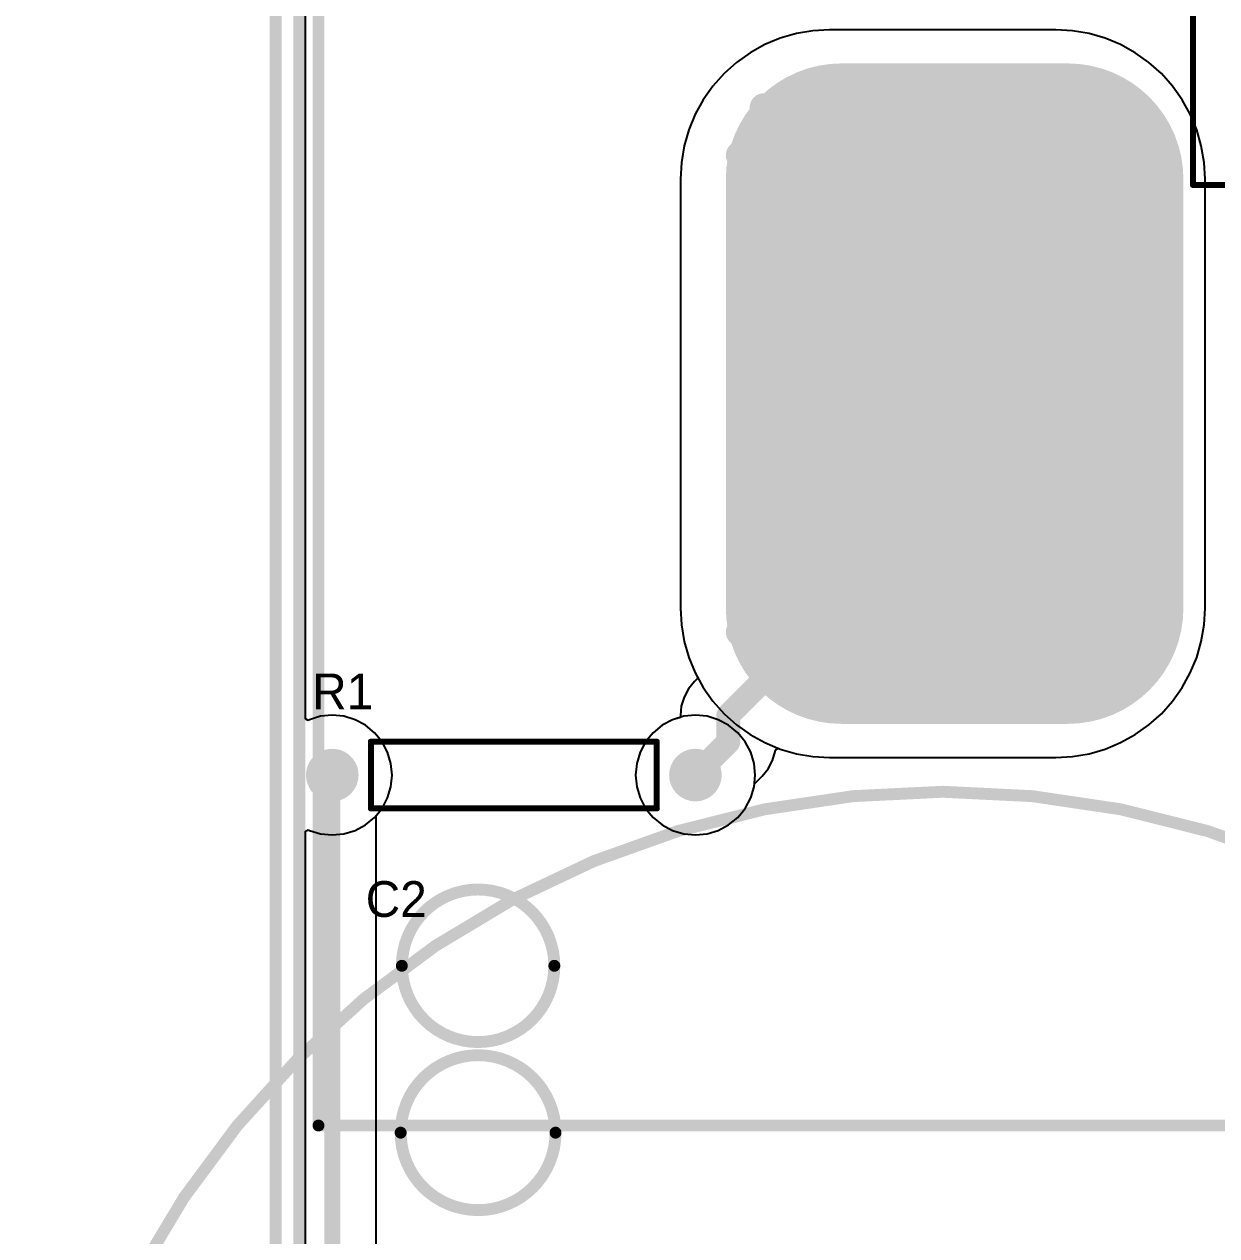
# Model space of a CAD drawing. Extents: x 69 to 227, y 90 to 377.
# Drawn here: x 69.5 to 119.5, y 253.2 to 304 of the extents above; entities that cross this region are included whole.
import ezdxf

# ---------------------------------------------------------------- set-up
doc = ezdxf.new("R2010")
doc.units = 0
doc.layers.get('0').update_dxf_attribs({"linetype": 'CONTINUOUS'})
for name, color, linetype in [('BOTTOMLAYER', 5, 'CONTINUOUS'), ('BOTTOMOVERLAY', 54, 'CONTINUOUS'), ('BOTTOMSOLDER', 6, 'CONTINUOUS'), ('MECHANICAL4', 56, 'CONTINUOUS'), ('MULTILAYER', 9, 'CONTINUOUS'), ('TOPLAYER', 1, 'CONTINUOUS'), ('TOPOVERLAY', 2, 'CONTINUOUS'), ('TOPSOLDER', 216, 'CONTINUOUS')]:
    doc.layers.add(name, color=color, linetype=linetype)

# ---------------------------------------------------------------- blocks, each defined once
blk = doc.blocks.new('R___A_____0_6___9')
at = {"layer": 'BOTTOMLAYER', "const_width": 1}
for points in [[(-8.12, 0, 1), (-7.12, 0, 1)], [(7.12, 0, 1), (8.12, 0, 1)]]:
    blk.add_lwpolyline(points, format="xyb", close=True, dxfattribs=at)
at = {"layer": 'BOTTOMSOLDER', "const_width": 1.102}
for points in [[(-8.171, 0, 1), (-7.069, 0, 1)], [(7.069, 0, 1), (8.171, 0, 1)]]:
    blk.add_lwpolyline(points, format="xyb", close=True, dxfattribs=at)
at = {"layer": 'MULTILAYER', "const_width": 1}
for points in [[(-8.12, 0, 1), (-7.12, 0, 1)], [(7.12, 0, 1), (8.12, 0, 1)]]:
    blk.add_lwpolyline(points, format="xyb", close=True, dxfattribs=at)
at = {"layer": 'TOPLAYER', "const_width": 1}
for points in [[(-8.12, 0, 1), (-7.12, 0, 1)], [(7.12, 0, 1), (8.12, 0, 1)]]:
    blk.add_lwpolyline(points, format="xyb", close=True, dxfattribs=at)
at = {"layer": 'TOPOVERLAY', "const_width": 0.254}
for points in [[(-6, 1.4), (6, 1.4)], [(-6, -1.4), (-6, 1.4)], [(6, -1.4), (6, 1.4)], [(-6, -1.4), (6, -1.4)]]:
    blk.add_lwpolyline(points, dxfattribs=at)
at = {"layer": 'TOPOVERLAY', "const_width": 0.127}
for points in [[(-6.064, 1.4, 1), (-5.937, 1.4, 1)], [(-6.064, 1.4, 1), (-5.937, 1.4, 1)], [(5.937, 1.4, 1), (6.064, 1.4, 1)], [(5.937, 1.4, 1), (6.064, 1.4, 1)], [(-6.064, -1.4, 1), (-5.937, -1.4, 1)], [(-6.064, -1.4, 1), (-5.937, -1.4, 1)], [(5.937, -1.4, 1), (6.064, -1.4, 1)], [(5.937, -1.4, 1), (6.064, -1.4, 1)]]:
    blk.add_lwpolyline(points, format="xyb", close=True, dxfattribs=at)
at = {"layer": 'TOPSOLDER', "const_width": 1.102}
for points in [[(-8.171, 0, 1), (-7.069, 0, 1)], [(7.069, 0, 1), (8.171, 0, 1)]]:
    blk.add_lwpolyline(points, format="xyb", close=True, dxfattribs=at)
blk = doc.blocks.new('PEH200YV447BMB2_19')
at = {"layer": 'TOPOVERLAY', "const_width": 0.5}
blk.add_lwpolyline([(38.3, 0, 1), (-38.3, 0, 1)], format="xyb", close=True, dxfattribs=at)
blk = doc.blocks.new('CM300_SKM200_DUAL_FOOTPRI0')
at = {"layer": 'BOTTOMLAYER'}
for points, const_width in [([(-33.625, 9, 1), (-28.875, 9, 1)], 4.75), ([(-24.125, 9, 1), (-19.375, 9, 1)], 4.75), ([(-34.75, 12, 1), (-34.25, 12, 1)], 0.5), ([(-32.75, 12, 1), (-32.25, 12, 1)], 0.5), ([(-30.75, 12, 1), (-30.25, 12, 1)], 0.5), ([(-28.75, 12, 1), (-28.25, 12, 1)], 0.5), ([(-26.75, 12, 1), (-26.25, 12, 1)], 0.5), ([(-24.75, 12, 1), (-24.25, 12, 1)], 0.5), ([(-22.75, 12, 1), (-22.25, 12, 1)], 0.5), ([(-20.75, 12, 1), (-20.25, 12, 1)], 0.5), ([(-35.75, 10, 1), (-35.25, 10, 1)], 0.5), ([(-33.75, 10, 1), (-33.25, 10, 1)], 0.5), ([(-31.75, 10, 1), (-31.25, 10, 1)], 0.5), ([(-29.75, 10, 1), (-29.25, 10, 1)], 0.5), ([(-27.75, 10, 1), (-27.25, 10, 1)], 0.5), ([(-25.75, 10, 1), (-25.25, 10, 1)], 0.5), ([(-23.75, 10, 1), (-23.25, 10, 1)], 0.5), ([(-21.75, 10, 1), (-21.25, 10, 1)], 0.5), ([(-19.75, 10, 1), (-19.25, 10, 1)], 0.5), ([(-34.75, 8, 1), (-34.25, 8, 1)], 0.5), ([(-32.75, 8, 1), (-32.25, 8, 1)], 0.5), ([(-30.75, 8, 1), (-30.25, 8, 1)], 0.5), ([(-28.75, 8, 1), (-28.25, 8, 1)], 0.5), ([(-26.75, 8, 1), (-26.25, 8, 1)], 0.5), ([(-24.75, 8, 1), (-24.25, 8, 1)], 0.5), ([(-22.75, 8, 1), (-22.25, 8, 1)], 0.5), ([(-20.75, 8, 1), (-20.25, 8, 1)], 0.5), ([(-18.75, 8, 1), (-18.25, 8, 1)], 0.5), ([(-35.75, 6, 1), (-35.25, 6, 1)], 0.5), ([(-33.75, 6, 1), (-33.25, 6, 1)], 0.5), ([(-31.75, 6, 1), (-31.25, 6, 1)], 0.5), ([(-29.75, 6, 1), (-29.25, 6, 1)], 0.5), ([(-27.75, 6, 1), (-27.25, 6, 1)], 0.5), ([(-25.75, 6, 1), (-25.25, 6, 1)], 0.5), ([(-23.75, 6, 1), (-23.25, 6, 1)], 0.5), ([(-21.75, 6, 1), (-21.25, 6, 1)], 0.5), ([(-19.75, 6, 1), (-19.25, 6, 1)], 0.5), ([(-34.75, 4, 1), (-34.25, 4, 1)], 0.5), ([(-32.75, 4, 1), (-32.25, 4, 1)], 0.5), ([(-30.75, 4, 1), (-30.25, 4, 1)], 0.5), ([(-28.75, 4, 1), (-28.25, 4, 1)], 0.5), ([(-26.75, 4, 1), (-26.25, 4, 1)], 0.5), ([(-24.75, 4, 1), (-24.25, 4, 1)], 0.5), ([(-22.75, 4, 1), (-22.25, 4, 1)], 0.5), ([(-20.75, 4, 1), (-20.25, 4, 1)], 0.5), ([(-18.75, 4, 1), (-18.25, 4, 1)], 0.5), ([(-35.75, 2, 1), (-35.25, 2, 1)], 0.5), ([(-33.75, 2, 1), (-33.25, 2, 1)], 0.5), ([(-31.75, 2, 1), (-31.25, 2, 1)], 0.5), ([(-21.75, 2, 1), (-21.25, 2, 1)], 0.5), ([(-19.75, 2, 1), (-19.25, 2, 1)], 0.5), ([(-34.75, 0, 1), (-34.25, 0, 1)], 0.5), ([(-32.75, 0, 1), (-32.25, 0, 1)], 0.5), ([(-20.75, 0, 1), (-20.25, 0, 1)], 0.5), ([(-18.75, 0, 1), (-18.25, 0, 1)], 0.5), ([(-35.75, -2, 1), (-35.25, -2, 1)], 0.5), ([(-33.75, -2, 1), (-33.25, -2, 1)], 0.5), ([(-31.75, -2, 1), (-31.25, -2, 1)], 0.5), ([(-21.75, -2, 1), (-21.25, -2, 1)], 0.5), ([(-19.75, -2, 1), (-19.25, -2, 1)], 0.5), ([(-34.75, -4, 1), (-34.25, -4, 1)], 0.5), ([(-32.75, -4, 1), (-32.25, -4, 1)], 0.5), ([(-30.75, -4, 1), (-30.25, -4, 1)], 0.5), ([(-28.75, -4, 1), (-28.25, -4, 1)], 0.5), ([(-26.75, -4, 1), (-26.25, -4, 1)], 0.5), ([(-24.75, -4, 1), (-24.25, -4, 1)], 0.5), ([(-22.75, -4, 1), (-22.25, -4, 1)], 0.5), ([(-20.75, -4, 1), (-20.25, -4, 1)], 0.5), ([(-18.75, -4, 1), (-18.25, -4, 1)], 0.5), ([(-33.625, -9, 1), (-28.875, -9, 1)], 4.75), ([(-24.125, -9, 1), (-19.375, -9, 1)], 4.75), ([(-35.75, -6, 1), (-35.25, -6, 1)], 0.5), ([(-33.75, -6, 1), (-33.25, -6, 1)], 0.5), ([(-31.75, -6, 1), (-31.25, -6, 1)], 0.5), ([(-29.75, -6, 1), (-29.25, -6, 1)], 0.5), ([(-27.75, -6, 1), (-27.25, -6, 1)], 0.5), ([(-25.75, -6, 1), (-25.25, -6, 1)], 0.5), ([(-23.75, -6, 1), (-23.25, -6, 1)], 0.5), ([(-21.75, -6, 1), (-21.25, -6, 1)], 0.5), ([(-19.75, -6, 1), (-19.25, -6, 1)], 0.5), ([(-34.75, -8, 1), (-34.25, -8, 1)], 0.5), ([(-32.75, -8, 1), (-32.25, -8, 1)], 0.5), ([(-30.75, -8, 1), (-30.25, -8, 1)], 0.5), ([(-28.75, -8, 1), (-28.25, -8, 1)], 0.5), ([(-26.75, -8, 1), (-26.25, -8, 1)], 0.5), ([(-24.75, -8, 1), (-24.25, -8, 1)], 0.5), ([(-22.75, -8, 1), (-22.25, -8, 1)], 0.5), ([(-20.75, -8, 1), (-20.25, -8, 1)], 0.5), ([(-18.75, -8, 1), (-18.25, -8, 1)], 0.5), ([(-35.75, -10, 1), (-35.25, -10, 1)], 0.5), ([(-33.75, -10, 1), (-33.25, -10, 1)], 0.5), ([(-31.75, -10, 1), (-31.25, -10, 1)], 0.5), ([(-29.75, -10, 1), (-29.25, -10, 1)], 0.5), ([(-27.75, -10, 1), (-27.25, -10, 1)], 0.5), ([(-25.75, -10, 1), (-25.25, -10, 1)], 0.5), ([(-23.75, -10, 1), (-23.25, -10, 1)], 0.5), ([(-21.75, -10, 1), (-21.25, -10, 1)], 0.5), ([(-19.75, -10, 1), (-19.25, -10, 1)], 0.5), ([(-34.75, -12, 1), (-34.25, -12, 1)], 0.5), ([(-32.75, -12, 1), (-32.25, -12, 1)], 0.5), ([(-30.75, -12, 1), (-30.25, -12, 1)], 0.5), ([(-28.75, -12, 1), (-28.25, -12, 1)], 0.5), ([(-26.75, -12, 1), (-26.25, -12, 1)], 0.5), ([(-24.75, -12, 1), (-24.25, -12, 1)], 0.5), ([(-22.75, -12, 1), (-22.25, -12, 1)], 0.5), ([(-20.75, -12, 1), (-20.25, -12, 1)], 0.5)]:
    blk.add_lwpolyline(points, format="xyb", close=True, dxfattribs=dict(at, const_width=const_width))
for points in [[(-31.25, -13.75), (-21.75, -13.75), (-31.25, 13.75), (-21.75, 13.75)], [(-36, -9), (-17, -9), (-36, 9), (-17, 9)]]:
    blk.add_solid(points, dxfattribs=at)
at = {"layer": 'BOTTOMOVERLAY', "const_width": 0.5}
for points in [[(-55, -40), (-55, 40)], [(-53.2, -30.7), (-53.2, 30.7)], [(-53.2, -30.7), (53.2, -30.7)]]:
    blk.add_lwpolyline(points, dxfattribs=at)
at = {"layer": 'BOTTOMOVERLAY'}
for points, const_width in [([(-43.3, -24, 1), (-49.7, -24, 1)], 0.5), ([(-49.825, -24, 1), (-49.575, -24, 1)], 0.25), ([(-43.425, -24, 1), (-43.175, -24, 1)], 0.25), ([(-43.25, -31, 1), (-49.75, -31, 1)], 0.5), ([(-53.325, -30.7, 1), (-53.075, -30.7, 1)], 0.25), ([(-53.325, -30.7, 1), (-53.075, -30.7, 1)], 0.25), ([(-49.875, -31, 1), (-49.625, -31, 1)], 0.25), ([(-43.375, -31, 1), (-43.125, -31, 1)], 0.25)]:
    blk.add_lwpolyline(points, format="xyb", close=True, dxfattribs=dict(at, const_width=const_width))
at = {"layer": 'BOTTOMSOLDER'}
for points, const_width in [([(-33.676, 9, 1), (-28.824, 9, 1)], 4.852), ([(-24.176, 9, 1), (-19.324, 9, 1)], 4.852), ([(-34.801, 12, 1), (-34.199, 12, 1)], 0.602), ([(-32.801, 12, 1), (-32.199, 12, 1)], 0.602), ([(-30.801, 12, 1), (-30.199, 12, 1)], 0.602), ([(-28.801, 12, 1), (-28.199, 12, 1)], 0.602), ([(-26.801, 12, 1), (-26.199, 12, 1)], 0.602), ([(-24.801, 12, 1), (-24.199, 12, 1)], 0.602), ([(-22.801, 12, 1), (-22.199, 12, 1)], 0.602), ([(-20.801, 12, 1), (-20.199, 12, 1)], 0.602), ([(-35.801, 10, 1), (-35.199, 10, 1)], 0.602), ([(-33.801, 10, 1), (-33.199, 10, 1)], 0.602), ([(-31.801, 10, 1), (-31.199, 10, 1)], 0.602), ([(-29.801, 10, 1), (-29.199, 10, 1)], 0.602), ([(-27.801, 10, 1), (-27.199, 10, 1)], 0.602), ([(-25.801, 10, 1), (-25.199, 10, 1)], 0.602), ([(-23.801, 10, 1), (-23.199, 10, 1)], 0.602), ([(-21.801, 10, 1), (-21.199, 10, 1)], 0.602), ([(-19.801, 10, 1), (-19.199, 10, 1)], 0.602), ([(-34.801, 8, 1), (-34.199, 8, 1)], 0.602), ([(-32.801, 8, 1), (-32.199, 8, 1)], 0.602), ([(-30.801, 8, 1), (-30.199, 8, 1)], 0.602), ([(-28.801, 8, 1), (-28.199, 8, 1)], 0.602), ([(-26.801, 8, 1), (-26.199, 8, 1)], 0.602), ([(-24.801, 8, 1), (-24.199, 8, 1)], 0.602), ([(-22.801, 8, 1), (-22.199, 8, 1)], 0.602), ([(-20.801, 8, 1), (-20.199, 8, 1)], 0.602), ([(-18.801, 8, 1), (-18.199, 8, 1)], 0.602), ([(-35.801, 6, 1), (-35.199, 6, 1)], 0.602), ([(-33.801, 6, 1), (-33.199, 6, 1)], 0.602), ([(-31.801, 6, 1), (-31.199, 6, 1)], 0.602), ([(-29.801, 6, 1), (-29.199, 6, 1)], 0.602), ([(-27.801, 6, 1), (-27.199, 6, 1)], 0.602), ([(-25.801, 6, 1), (-25.199, 6, 1)], 0.602), ([(-23.801, 6, 1), (-23.199, 6, 1)], 0.602), ([(-21.801, 6, 1), (-21.199, 6, 1)], 0.602), ([(-19.801, 6, 1), (-19.199, 6, 1)], 0.602), ([(-34.801, 4, 1), (-34.199, 4, 1)], 0.602), ([(-32.801, 4, 1), (-32.199, 4, 1)], 0.602), ([(-30.801, 4, 1), (-30.199, 4, 1)], 0.602), ([(-28.801, 4, 1), (-28.199, 4, 1)], 0.602), ([(-26.801, 4, 1), (-26.199, 4, 1)], 0.602), ([(-24.801, 4, 1), (-24.199, 4, 1)], 0.602), ([(-22.801, 4, 1), (-22.199, 4, 1)], 0.602), ([(-20.801, 4, 1), (-20.199, 4, 1)], 0.602), ([(-18.801, 4, 1), (-18.199, 4, 1)], 0.602), ([(-35.801, 2, 1), (-35.199, 2, 1)], 0.602), ([(-33.801, 2, 1), (-33.199, 2, 1)], 0.602), ([(-31.801, 2, 1), (-31.199, 2, 1)], 0.602), ([(-21.801, 2, 1), (-21.199, 2, 1)], 0.602), ([(-19.801, 2, 1), (-19.199, 2, 1)], 0.602), ([(-34.801, 0, 1), (-34.199, 0, 1)], 0.602), ([(-32.801, 0, 1), (-32.199, 0, 1)], 0.602), ([(-20.801, 0, 1), (-20.199, 0, 1)], 0.602), ([(-18.801, 0, 1), (-18.199, 0, 1)], 0.602), ([(-35.801, -2, 1), (-35.199, -2, 1)], 0.602), ([(-33.801, -2, 1), (-33.199, -2, 1)], 0.602), ([(-31.801, -2, 1), (-31.199, -2, 1)], 0.602), ([(-21.801, -2, 1), (-21.199, -2, 1)], 0.602), ([(-19.801, -2, 1), (-19.199, -2, 1)], 0.602), ([(-34.801, -4, 1), (-34.199, -4, 1)], 0.602), ([(-32.801, -4, 1), (-32.199, -4, 1)], 0.602), ([(-30.801, -4, 1), (-30.199, -4, 1)], 0.602), ([(-28.801, -4, 1), (-28.199, -4, 1)], 0.602), ([(-26.801, -4, 1), (-26.199, -4, 1)], 0.602), ([(-24.801, -4, 1), (-24.199, -4, 1)], 0.602), ([(-22.801, -4, 1), (-22.199, -4, 1)], 0.602), ([(-20.801, -4, 1), (-20.199, -4, 1)], 0.602), ([(-18.801, -4, 1), (-18.199, -4, 1)], 0.602), ([(-33.676, -9, 1), (-28.824, -9, 1)], 4.852), ([(-24.176, -9, 1), (-19.324, -9, 1)], 4.852), ([(-35.801, -6, 1), (-35.199, -6, 1)], 0.602), ([(-33.801, -6, 1), (-33.199, -6, 1)], 0.602), ([(-31.801, -6, 1), (-31.199, -6, 1)], 0.602), ([(-29.801, -6, 1), (-29.199, -6, 1)], 0.602), ([(-27.801, -6, 1), (-27.199, -6, 1)], 0.602), ([(-25.801, -6, 1), (-25.199, -6, 1)], 0.602), ([(-23.801, -6, 1), (-23.199, -6, 1)], 0.602), ([(-21.801, -6, 1), (-21.199, -6, 1)], 0.602), ([(-19.801, -6, 1), (-19.199, -6, 1)], 0.602), ([(-34.801, -8, 1), (-34.199, -8, 1)], 0.602), ([(-32.801, -8, 1), (-32.199, -8, 1)], 0.602), ([(-30.801, -8, 1), (-30.199, -8, 1)], 0.602), ([(-28.801, -8, 1), (-28.199, -8, 1)], 0.602), ([(-26.801, -8, 1), (-26.199, -8, 1)], 0.602), ([(-24.801, -8, 1), (-24.199, -8, 1)], 0.602), ([(-22.801, -8, 1), (-22.199, -8, 1)], 0.602), ([(-20.801, -8, 1), (-20.199, -8, 1)], 0.602), ([(-18.801, -8, 1), (-18.199, -8, 1)], 0.602), ([(-35.801, -10, 1), (-35.199, -10, 1)], 0.602), ([(-33.801, -10, 1), (-33.199, -10, 1)], 0.602), ([(-31.801, -10, 1), (-31.199, -10, 1)], 0.602), ([(-29.801, -10, 1), (-29.199, -10, 1)], 0.602), ([(-27.801, -10, 1), (-27.199, -10, 1)], 0.602), ([(-25.801, -10, 1), (-25.199, -10, 1)], 0.602), ([(-23.801, -10, 1), (-23.199, -10, 1)], 0.602), ([(-21.801, -10, 1), (-21.199, -10, 1)], 0.602), ([(-19.801, -10, 1), (-19.199, -10, 1)], 0.602), ([(-34.801, -12, 1), (-34.199, -12, 1)], 0.602), ([(-32.801, -12, 1), (-32.199, -12, 1)], 0.602), ([(-30.801, -12, 1), (-30.199, -12, 1)], 0.602), ([(-28.801, -12, 1), (-28.199, -12, 1)], 0.602), ([(-26.801, -12, 1), (-26.199, -12, 1)], 0.602), ([(-24.801, -12, 1), (-24.199, -12, 1)], 0.602), ([(-22.801, -12, 1), (-22.199, -12, 1)], 0.602), ([(-20.801, -12, 1), (-20.199, -12, 1)], 0.602)]:
    blk.add_lwpolyline(points, format="xyb", close=True, dxfattribs=dict(at, const_width=const_width))
for points in [[(-31.25, -13.852), (-21.75, -13.852), (-31.25, 13.852), (-21.75, 13.852)], [(-36.102, -9), (-16.898, -9), (-36.102, 9), (-16.898, 9)]]:
    blk.add_solid(points, dxfattribs=at)
at = {"layer": 'MULTILAYER'}
for points, const_width in [([(-33.625, 9, 1), (-28.875, 9, 1)], 4.75), ([(-24.125, 9, 1), (-19.375, 9, 1)], 4.75), ([(-34.75, 12, 1), (-34.25, 12, 1)], 0.5), ([(-32.75, 12, 1), (-32.25, 12, 1)], 0.5), ([(-30.75, 12, 1), (-30.25, 12, 1)], 0.5), ([(-28.75, 12, 1), (-28.25, 12, 1)], 0.5), ([(-26.75, 12, 1), (-26.25, 12, 1)], 0.5), ([(-24.75, 12, 1), (-24.25, 12, 1)], 0.5), ([(-22.75, 12, 1), (-22.25, 12, 1)], 0.5), ([(-20.75, 12, 1), (-20.25, 12, 1)], 0.5), ([(-35.75, 10, 1), (-35.25, 10, 1)], 0.5), ([(-33.75, 10, 1), (-33.25, 10, 1)], 0.5), ([(-31.75, 10, 1), (-31.25, 10, 1)], 0.5), ([(-29.75, 10, 1), (-29.25, 10, 1)], 0.5), ([(-27.75, 10, 1), (-27.25, 10, 1)], 0.5), ([(-25.75, 10, 1), (-25.25, 10, 1)], 0.5), ([(-23.75, 10, 1), (-23.25, 10, 1)], 0.5), ([(-21.75, 10, 1), (-21.25, 10, 1)], 0.5), ([(-19.75, 10, 1), (-19.25, 10, 1)], 0.5), ([(-34.75, 8, 1), (-34.25, 8, 1)], 0.5), ([(-32.75, 8, 1), (-32.25, 8, 1)], 0.5), ([(-30.75, 8, 1), (-30.25, 8, 1)], 0.5), ([(-28.75, 8, 1), (-28.25, 8, 1)], 0.5), ([(-26.75, 8, 1), (-26.25, 8, 1)], 0.5), ([(-24.75, 8, 1), (-24.25, 8, 1)], 0.5), ([(-22.75, 8, 1), (-22.25, 8, 1)], 0.5), ([(-20.75, 8, 1), (-20.25, 8, 1)], 0.5), ([(-18.75, 8, 1), (-18.25, 8, 1)], 0.5), ([(-35.75, 6, 1), (-35.25, 6, 1)], 0.5), ([(-33.75, 6, 1), (-33.25, 6, 1)], 0.5), ([(-31.75, 6, 1), (-31.25, 6, 1)], 0.5), ([(-29.75, 6, 1), (-29.25, 6, 1)], 0.5), ([(-27.75, 6, 1), (-27.25, 6, 1)], 0.5), ([(-25.75, 6, 1), (-25.25, 6, 1)], 0.5), ([(-23.75, 6, 1), (-23.25, 6, 1)], 0.5), ([(-21.75, 6, 1), (-21.25, 6, 1)], 0.5), ([(-19.75, 6, 1), (-19.25, 6, 1)], 0.5), ([(-34.75, 4, 1), (-34.25, 4, 1)], 0.5), ([(-32.75, 4, 1), (-32.25, 4, 1)], 0.5), ([(-30.75, 4, 1), (-30.25, 4, 1)], 0.5), ([(-28.75, 4, 1), (-28.25, 4, 1)], 0.5), ([(-26.75, 4, 1), (-26.25, 4, 1)], 0.5), ([(-24.75, 4, 1), (-24.25, 4, 1)], 0.5), ([(-22.75, 4, 1), (-22.25, 4, 1)], 0.5), ([(-20.75, 4, 1), (-20.25, 4, 1)], 0.5), ([(-18.75, 4, 1), (-18.25, 4, 1)], 0.5), ([(-35.75, 2, 1), (-35.25, 2, 1)], 0.5), ([(-33.75, 2, 1), (-33.25, 2, 1)], 0.5), ([(-31.75, 2, 1), (-31.25, 2, 1)], 0.5), ([(-21.75, 2, 1), (-21.25, 2, 1)], 0.5), ([(-19.75, 2, 1), (-19.25, 2, 1)], 0.5), ([(-34.75, 0, 1), (-34.25, 0, 1)], 0.5), ([(-32.75, 0, 1), (-32.25, 0, 1)], 0.5), ([(-20.75, 0, 1), (-20.25, 0, 1)], 0.5), ([(-18.75, 0, 1), (-18.25, 0, 1)], 0.5), ([(-35.75, -2, 1), (-35.25, -2, 1)], 0.5), ([(-33.75, -2, 1), (-33.25, -2, 1)], 0.5), ([(-31.75, -2, 1), (-31.25, -2, 1)], 0.5), ([(-21.75, -2, 1), (-21.25, -2, 1)], 0.5), ([(-19.75, -2, 1), (-19.25, -2, 1)], 0.5), ([(-34.75, -4, 1), (-34.25, -4, 1)], 0.5), ([(-32.75, -4, 1), (-32.25, -4, 1)], 0.5), ([(-30.75, -4, 1), (-30.25, -4, 1)], 0.5), ([(-28.75, -4, 1), (-28.25, -4, 1)], 0.5), ([(-26.75, -4, 1), (-26.25, -4, 1)], 0.5), ([(-24.75, -4, 1), (-24.25, -4, 1)], 0.5), ([(-22.75, -4, 1), (-22.25, -4, 1)], 0.5), ([(-20.75, -4, 1), (-20.25, -4, 1)], 0.5), ([(-18.75, -4, 1), (-18.25, -4, 1)], 0.5), ([(-33.625, -9, 1), (-28.875, -9, 1)], 4.75), ([(-24.125, -9, 1), (-19.375, -9, 1)], 4.75), ([(-35.75, -6, 1), (-35.25, -6, 1)], 0.5), ([(-33.75, -6, 1), (-33.25, -6, 1)], 0.5), ([(-31.75, -6, 1), (-31.25, -6, 1)], 0.5), ([(-29.75, -6, 1), (-29.25, -6, 1)], 0.5), ([(-27.75, -6, 1), (-27.25, -6, 1)], 0.5), ([(-25.75, -6, 1), (-25.25, -6, 1)], 0.5), ([(-23.75, -6, 1), (-23.25, -6, 1)], 0.5), ([(-21.75, -6, 1), (-21.25, -6, 1)], 0.5), ([(-19.75, -6, 1), (-19.25, -6, 1)], 0.5), ([(-34.75, -8, 1), (-34.25, -8, 1)], 0.5), ([(-32.75, -8, 1), (-32.25, -8, 1)], 0.5), ([(-30.75, -8, 1), (-30.25, -8, 1)], 0.5), ([(-28.75, -8, 1), (-28.25, -8, 1)], 0.5), ([(-26.75, -8, 1), (-26.25, -8, 1)], 0.5), ([(-24.75, -8, 1), (-24.25, -8, 1)], 0.5), ([(-22.75, -8, 1), (-22.25, -8, 1)], 0.5), ([(-20.75, -8, 1), (-20.25, -8, 1)], 0.5), ([(-18.75, -8, 1), (-18.25, -8, 1)], 0.5), ([(-35.75, -10, 1), (-35.25, -10, 1)], 0.5), ([(-33.75, -10, 1), (-33.25, -10, 1)], 0.5), ([(-31.75, -10, 1), (-31.25, -10, 1)], 0.5), ([(-29.75, -10, 1), (-29.25, -10, 1)], 0.5), ([(-27.75, -10, 1), (-27.25, -10, 1)], 0.5), ([(-25.75, -10, 1), (-25.25, -10, 1)], 0.5), ([(-23.75, -10, 1), (-23.25, -10, 1)], 0.5), ([(-21.75, -10, 1), (-21.25, -10, 1)], 0.5), ([(-19.75, -10, 1), (-19.25, -10, 1)], 0.5), ([(-34.75, -12, 1), (-34.25, -12, 1)], 0.5), ([(-32.75, -12, 1), (-32.25, -12, 1)], 0.5), ([(-30.75, -12, 1), (-30.25, -12, 1)], 0.5), ([(-28.75, -12, 1), (-28.25, -12, 1)], 0.5), ([(-26.75, -12, 1), (-26.25, -12, 1)], 0.5), ([(-24.75, -12, 1), (-24.25, -12, 1)], 0.5), ([(-22.75, -12, 1), (-22.25, -12, 1)], 0.5), ([(-20.75, -12, 1), (-20.25, -12, 1)], 0.5)]:
    blk.add_lwpolyline(points, format="xyb", close=True, dxfattribs=dict(at, const_width=const_width))
for points in [[(-31.25, -13.75), (-21.75, -13.75), (-31.25, 13.75), (-21.75, 13.75)], [(-36, -9), (-17, -9), (-36, 9), (-17, 9)]]:
    blk.add_solid(points, dxfattribs=at)
at = {"layer": 'TOPLAYER'}
for points, const_width in [([(-33.625, 9, 1), (-28.875, 9, 1)], 4.75), ([(-24.125, 9, 1), (-19.375, 9, 1)], 4.75), ([(-34.75, 12, 1), (-34.25, 12, 1)], 0.5), ([(-32.75, 12, 1), (-32.25, 12, 1)], 0.5), ([(-30.75, 12, 1), (-30.25, 12, 1)], 0.5), ([(-28.75, 12, 1), (-28.25, 12, 1)], 0.5), ([(-26.75, 12, 1), (-26.25, 12, 1)], 0.5), ([(-24.75, 12, 1), (-24.25, 12, 1)], 0.5), ([(-22.75, 12, 1), (-22.25, 12, 1)], 0.5), ([(-20.75, 12, 1), (-20.25, 12, 1)], 0.5), ([(-35.75, 10, 1), (-35.25, 10, 1)], 0.5), ([(-33.75, 10, 1), (-33.25, 10, 1)], 0.5), ([(-31.75, 10, 1), (-31.25, 10, 1)], 0.5), ([(-29.75, 10, 1), (-29.25, 10, 1)], 0.5), ([(-27.75, 10, 1), (-27.25, 10, 1)], 0.5), ([(-25.75, 10, 1), (-25.25, 10, 1)], 0.5), ([(-23.75, 10, 1), (-23.25, 10, 1)], 0.5), ([(-21.75, 10, 1), (-21.25, 10, 1)], 0.5), ([(-19.75, 10, 1), (-19.25, 10, 1)], 0.5), ([(-34.75, 8, 1), (-34.25, 8, 1)], 0.5), ([(-32.75, 8, 1), (-32.25, 8, 1)], 0.5), ([(-30.75, 8, 1), (-30.25, 8, 1)], 0.5), ([(-28.75, 8, 1), (-28.25, 8, 1)], 0.5), ([(-26.75, 8, 1), (-26.25, 8, 1)], 0.5), ([(-24.75, 8, 1), (-24.25, 8, 1)], 0.5), ([(-22.75, 8, 1), (-22.25, 8, 1)], 0.5), ([(-20.75, 8, 1), (-20.25, 8, 1)], 0.5), ([(-18.75, 8, 1), (-18.25, 8, 1)], 0.5), ([(-35.75, 6, 1), (-35.25, 6, 1)], 0.5), ([(-33.75, 6, 1), (-33.25, 6, 1)], 0.5), ([(-31.75, 6, 1), (-31.25, 6, 1)], 0.5), ([(-29.75, 6, 1), (-29.25, 6, 1)], 0.5), ([(-27.75, 6, 1), (-27.25, 6, 1)], 0.5), ([(-25.75, 6, 1), (-25.25, 6, 1)], 0.5), ([(-23.75, 6, 1), (-23.25, 6, 1)], 0.5), ([(-21.75, 6, 1), (-21.25, 6, 1)], 0.5), ([(-19.75, 6, 1), (-19.25, 6, 1)], 0.5), ([(-34.75, 4, 1), (-34.25, 4, 1)], 0.5), ([(-32.75, 4, 1), (-32.25, 4, 1)], 0.5), ([(-30.75, 4, 1), (-30.25, 4, 1)], 0.5), ([(-28.75, 4, 1), (-28.25, 4, 1)], 0.5), ([(-26.75, 4, 1), (-26.25, 4, 1)], 0.5), ([(-24.75, 4, 1), (-24.25, 4, 1)], 0.5), ([(-22.75, 4, 1), (-22.25, 4, 1)], 0.5), ([(-20.75, 4, 1), (-20.25, 4, 1)], 0.5), ([(-18.75, 4, 1), (-18.25, 4, 1)], 0.5), ([(-35.75, 2, 1), (-35.25, 2, 1)], 0.5), ([(-33.75, 2, 1), (-33.25, 2, 1)], 0.5), ([(-31.75, 2, 1), (-31.25, 2, 1)], 0.5), ([(-21.75, 2, 1), (-21.25, 2, 1)], 0.5), ([(-19.75, 2, 1), (-19.25, 2, 1)], 0.5), ([(-34.75, 0, 1), (-34.25, 0, 1)], 0.5), ([(-32.75, 0, 1), (-32.25, 0, 1)], 0.5), ([(-20.75, 0, 1), (-20.25, 0, 1)], 0.5), ([(-18.75, 0, 1), (-18.25, 0, 1)], 0.5), ([(-35.75, -2, 1), (-35.25, -2, 1)], 0.5), ([(-33.75, -2, 1), (-33.25, -2, 1)], 0.5), ([(-31.75, -2, 1), (-31.25, -2, 1)], 0.5), ([(-21.75, -2, 1), (-21.25, -2, 1)], 0.5), ([(-19.75, -2, 1), (-19.25, -2, 1)], 0.5), ([(-34.75, -4, 1), (-34.25, -4, 1)], 0.5), ([(-32.75, -4, 1), (-32.25, -4, 1)], 0.5), ([(-30.75, -4, 1), (-30.25, -4, 1)], 0.5), ([(-28.75, -4, 1), (-28.25, -4, 1)], 0.5), ([(-26.75, -4, 1), (-26.25, -4, 1)], 0.5), ([(-24.75, -4, 1), (-24.25, -4, 1)], 0.5), ([(-22.75, -4, 1), (-22.25, -4, 1)], 0.5), ([(-20.75, -4, 1), (-20.25, -4, 1)], 0.5), ([(-18.75, -4, 1), (-18.25, -4, 1)], 0.5), ([(-33.625, -9, 1), (-28.875, -9, 1)], 4.75), ([(-24.125, -9, 1), (-19.375, -9, 1)], 4.75), ([(-35.75, -6, 1), (-35.25, -6, 1)], 0.5), ([(-33.75, -6, 1), (-33.25, -6, 1)], 0.5), ([(-31.75, -6, 1), (-31.25, -6, 1)], 0.5), ([(-29.75, -6, 1), (-29.25, -6, 1)], 0.5), ([(-27.75, -6, 1), (-27.25, -6, 1)], 0.5), ([(-25.75, -6, 1), (-25.25, -6, 1)], 0.5), ([(-23.75, -6, 1), (-23.25, -6, 1)], 0.5), ([(-21.75, -6, 1), (-21.25, -6, 1)], 0.5), ([(-19.75, -6, 1), (-19.25, -6, 1)], 0.5), ([(-34.75, -8, 1), (-34.25, -8, 1)], 0.5), ([(-32.75, -8, 1), (-32.25, -8, 1)], 0.5), ([(-30.75, -8, 1), (-30.25, -8, 1)], 0.5), ([(-28.75, -8, 1), (-28.25, -8, 1)], 0.5), ([(-26.75, -8, 1), (-26.25, -8, 1)], 0.5), ([(-24.75, -8, 1), (-24.25, -8, 1)], 0.5), ([(-22.75, -8, 1), (-22.25, -8, 1)], 0.5), ([(-20.75, -8, 1), (-20.25, -8, 1)], 0.5), ([(-18.75, -8, 1), (-18.25, -8, 1)], 0.5), ([(-35.75, -10, 1), (-35.25, -10, 1)], 0.5), ([(-33.75, -10, 1), (-33.25, -10, 1)], 0.5), ([(-31.75, -10, 1), (-31.25, -10, 1)], 0.5), ([(-29.75, -10, 1), (-29.25, -10, 1)], 0.5), ([(-27.75, -10, 1), (-27.25, -10, 1)], 0.5), ([(-25.75, -10, 1), (-25.25, -10, 1)], 0.5), ([(-23.75, -10, 1), (-23.25, -10, 1)], 0.5), ([(-21.75, -10, 1), (-21.25, -10, 1)], 0.5), ([(-19.75, -10, 1), (-19.25, -10, 1)], 0.5), ([(-34.75, -12, 1), (-34.25, -12, 1)], 0.5), ([(-32.75, -12, 1), (-32.25, -12, 1)], 0.5), ([(-30.75, -12, 1), (-30.25, -12, 1)], 0.5), ([(-28.75, -12, 1), (-28.25, -12, 1)], 0.5), ([(-26.75, -12, 1), (-26.25, -12, 1)], 0.5), ([(-24.75, -12, 1), (-24.25, -12, 1)], 0.5), ([(-22.75, -12, 1), (-22.25, -12, 1)], 0.5), ([(-20.75, -12, 1), (-20.25, -12, 1)], 0.5)]:
    blk.add_lwpolyline(points, format="xyb", close=True, dxfattribs=dict(at, const_width=const_width))
for points in [[(-31.25, -13.75), (-21.75, -13.75), (-31.25, 13.75), (-21.75, 13.75)], [(-36, -9), (-17, -9), (-36, 9), (-17, 9)]]:
    blk.add_solid(points, dxfattribs=at)
at = {"layer": 'TOPSOLDER'}
for points, const_width in [([(-33.676, 9, 1), (-28.824, 9, 1)], 4.852), ([(-24.176, 9, 1), (-19.324, 9, 1)], 4.852), ([(-34.801, 12, 1), (-34.199, 12, 1)], 0.602), ([(-32.801, 12, 1), (-32.199, 12, 1)], 0.602), ([(-30.801, 12, 1), (-30.199, 12, 1)], 0.602), ([(-28.801, 12, 1), (-28.199, 12, 1)], 0.602), ([(-26.801, 12, 1), (-26.199, 12, 1)], 0.602), ([(-24.801, 12, 1), (-24.199, 12, 1)], 0.602), ([(-22.801, 12, 1), (-22.199, 12, 1)], 0.602), ([(-20.801, 12, 1), (-20.199, 12, 1)], 0.602), ([(-35.801, 10, 1), (-35.199, 10, 1)], 0.602), ([(-33.801, 10, 1), (-33.199, 10, 1)], 0.602), ([(-31.801, 10, 1), (-31.199, 10, 1)], 0.602), ([(-29.801, 10, 1), (-29.199, 10, 1)], 0.602), ([(-27.801, 10, 1), (-27.199, 10, 1)], 0.602), ([(-25.801, 10, 1), (-25.199, 10, 1)], 0.602), ([(-23.801, 10, 1), (-23.199, 10, 1)], 0.602), ([(-21.801, 10, 1), (-21.199, 10, 1)], 0.602), ([(-19.801, 10, 1), (-19.199, 10, 1)], 0.602), ([(-34.801, 8, 1), (-34.199, 8, 1)], 0.602), ([(-32.801, 8, 1), (-32.199, 8, 1)], 0.602), ([(-30.801, 8, 1), (-30.199, 8, 1)], 0.602), ([(-28.801, 8, 1), (-28.199, 8, 1)], 0.602), ([(-26.801, 8, 1), (-26.199, 8, 1)], 0.602), ([(-24.801, 8, 1), (-24.199, 8, 1)], 0.602), ([(-22.801, 8, 1), (-22.199, 8, 1)], 0.602), ([(-20.801, 8, 1), (-20.199, 8, 1)], 0.602), ([(-18.801, 8, 1), (-18.199, 8, 1)], 0.602), ([(-35.801, 6, 1), (-35.199, 6, 1)], 0.602), ([(-33.801, 6, 1), (-33.199, 6, 1)], 0.602), ([(-31.801, 6, 1), (-31.199, 6, 1)], 0.602), ([(-29.801, 6, 1), (-29.199, 6, 1)], 0.602), ([(-27.801, 6, 1), (-27.199, 6, 1)], 0.602), ([(-25.801, 6, 1), (-25.199, 6, 1)], 0.602), ([(-23.801, 6, 1), (-23.199, 6, 1)], 0.602), ([(-21.801, 6, 1), (-21.199, 6, 1)], 0.602), ([(-19.801, 6, 1), (-19.199, 6, 1)], 0.602), ([(-34.801, 4, 1), (-34.199, 4, 1)], 0.602), ([(-32.801, 4, 1), (-32.199, 4, 1)], 0.602), ([(-30.801, 4, 1), (-30.199, 4, 1)], 0.602), ([(-28.801, 4, 1), (-28.199, 4, 1)], 0.602), ([(-26.801, 4, 1), (-26.199, 4, 1)], 0.602), ([(-24.801, 4, 1), (-24.199, 4, 1)], 0.602), ([(-22.801, 4, 1), (-22.199, 4, 1)], 0.602), ([(-20.801, 4, 1), (-20.199, 4, 1)], 0.602), ([(-18.801, 4, 1), (-18.199, 4, 1)], 0.602), ([(-35.801, 2, 1), (-35.199, 2, 1)], 0.602), ([(-33.801, 2, 1), (-33.199, 2, 1)], 0.602), ([(-31.801, 2, 1), (-31.199, 2, 1)], 0.602), ([(-21.801, 2, 1), (-21.199, 2, 1)], 0.602), ([(-19.801, 2, 1), (-19.199, 2, 1)], 0.602), ([(-34.801, 0, 1), (-34.199, 0, 1)], 0.602), ([(-32.801, 0, 1), (-32.199, 0, 1)], 0.602), ([(-20.801, 0, 1), (-20.199, 0, 1)], 0.602), ([(-18.801, 0, 1), (-18.199, 0, 1)], 0.602), ([(-35.801, -2, 1), (-35.199, -2, 1)], 0.602), ([(-33.801, -2, 1), (-33.199, -2, 1)], 0.602), ([(-31.801, -2, 1), (-31.199, -2, 1)], 0.602), ([(-21.801, -2, 1), (-21.199, -2, 1)], 0.602), ([(-19.801, -2, 1), (-19.199, -2, 1)], 0.602), ([(-34.801, -4, 1), (-34.199, -4, 1)], 0.602), ([(-32.801, -4, 1), (-32.199, -4, 1)], 0.602), ([(-30.801, -4, 1), (-30.199, -4, 1)], 0.602), ([(-28.801, -4, 1), (-28.199, -4, 1)], 0.602), ([(-26.801, -4, 1), (-26.199, -4, 1)], 0.602), ([(-24.801, -4, 1), (-24.199, -4, 1)], 0.602), ([(-22.801, -4, 1), (-22.199, -4, 1)], 0.602), ([(-20.801, -4, 1), (-20.199, -4, 1)], 0.602), ([(-18.801, -4, 1), (-18.199, -4, 1)], 0.602), ([(-33.676, -9, 1), (-28.824, -9, 1)], 4.852), ([(-24.176, -9, 1), (-19.324, -9, 1)], 4.852), ([(-35.801, -6, 1), (-35.199, -6, 1)], 0.602), ([(-33.801, -6, 1), (-33.199, -6, 1)], 0.602), ([(-31.801, -6, 1), (-31.199, -6, 1)], 0.602), ([(-29.801, -6, 1), (-29.199, -6, 1)], 0.602), ([(-27.801, -6, 1), (-27.199, -6, 1)], 0.602), ([(-25.801, -6, 1), (-25.199, -6, 1)], 0.602), ([(-23.801, -6, 1), (-23.199, -6, 1)], 0.602), ([(-21.801, -6, 1), (-21.199, -6, 1)], 0.602), ([(-19.801, -6, 1), (-19.199, -6, 1)], 0.602), ([(-34.801, -8, 1), (-34.199, -8, 1)], 0.602), ([(-32.801, -8, 1), (-32.199, -8, 1)], 0.602), ([(-30.801, -8, 1), (-30.199, -8, 1)], 0.602), ([(-28.801, -8, 1), (-28.199, -8, 1)], 0.602), ([(-26.801, -8, 1), (-26.199, -8, 1)], 0.602), ([(-24.801, -8, 1), (-24.199, -8, 1)], 0.602), ([(-22.801, -8, 1), (-22.199, -8, 1)], 0.602), ([(-20.801, -8, 1), (-20.199, -8, 1)], 0.602), ([(-18.801, -8, 1), (-18.199, -8, 1)], 0.602), ([(-35.801, -10, 1), (-35.199, -10, 1)], 0.602), ([(-33.801, -10, 1), (-33.199, -10, 1)], 0.602), ([(-31.801, -10, 1), (-31.199, -10, 1)], 0.602), ([(-29.801, -10, 1), (-29.199, -10, 1)], 0.602), ([(-27.801, -10, 1), (-27.199, -10, 1)], 0.602), ([(-25.801, -10, 1), (-25.199, -10, 1)], 0.602), ([(-23.801, -10, 1), (-23.199, -10, 1)], 0.602), ([(-21.801, -10, 1), (-21.199, -10, 1)], 0.602), ([(-19.801, -10, 1), (-19.199, -10, 1)], 0.602), ([(-34.801, -12, 1), (-34.199, -12, 1)], 0.602), ([(-32.801, -12, 1), (-32.199, -12, 1)], 0.602), ([(-30.801, -12, 1), (-30.199, -12, 1)], 0.602), ([(-28.801, -12, 1), (-28.199, -12, 1)], 0.602), ([(-26.801, -12, 1), (-26.199, -12, 1)], 0.602), ([(-24.801, -12, 1), (-24.199, -12, 1)], 0.602), ([(-22.801, -12, 1), (-22.199, -12, 1)], 0.602), ([(-20.801, -12, 1), (-20.199, -12, 1)], 0.602)]:
    blk.add_lwpolyline(points, format="xyb", close=True, dxfattribs=dict(at, const_width=const_width))
for points in [[(-31.25, -13.852), (-21.75, -13.852), (-31.25, 13.852), (-21.75, 13.852)], [(-36.102, -9), (-16.898, -9), (-36.102, 9), (-16.898, 9)]]:
    blk.add_solid(points, dxfattribs=at)

msp = doc.modelspace()

# ---------------------------------------------------------------- linework, layer by layer
at = {"layer": 'BOTTOMLAYER'}
for p, q in [((81.255, 274.857), (81.255, 376.245)), ((101.183, 303.409), (100.534, 303.14)), ((101.857, 303.603), (101.183, 303.409)), ((102.549, 303.72), (101.857, 303.603)), ((103.25, 303.76), (102.549, 303.72)), ((112.75, 303.76), (103.25, 303.76)), ((113.451, 303.72), (112.75, 303.76)), ((114.143, 303.603), (113.451, 303.72)), ((114.817, 303.409), (114.143, 303.603)), ((115.466, 303.14), (114.817, 303.409)), ((100.534, 303.14), (99.92, 302.8)), ((116.08, 302.8), (115.466, 303.14)), ((99.347, 302.394), (98.824, 301.926)), ((99.92, 302.8), (99.347, 302.394)), ((116.653, 302.394), (116.08, 302.8)), ((117.176, 301.926), (116.653, 302.394)), ((98.824, 301.926), (98.356, 301.403)), ((117.644, 301.403), (117.176, 301.926)), ((98.356, 301.403), (97.95, 300.83)), ((118.05, 300.83), (117.644, 301.403)), ((97.95, 300.83), (97.61, 300.216)), ((118.39, 300.216), (118.05, 300.83)), ((97.61, 300.216), (97.341, 299.567)), ((118.659, 299.567), (118.39, 300.216)), ((97.341, 299.567), (97.147, 298.893)), ((118.853, 298.893), (118.659, 299.567)), ((97.147, 298.893), (97.03, 298.201)), ((118.97, 298.201), (118.853, 298.893)), ((97.03, 298.201), (96.99, 297.5)), ((119.01, 297.5), (118.97, 298.201)), ((96.99, 297.5), (96.99, 279.5)), ((119.01, 279.5), (119.01, 297.5)), ((96.99, 279.5), (97.03, 278.799)), ((118.97, 278.799), (119.01, 279.5)), ((97.03, 278.799), (97.147, 278.107)), ((118.853, 278.107), (118.97, 278.799)), ((97.147, 278.107), (97.341, 277.433)), ((118.659, 277.433), (118.853, 278.107)), ((97.341, 277.433), (97.61, 276.784)), ((118.39, 276.784), (118.659, 277.433)), ((97.61, 276.784), (97.95, 276.17)), ((118.05, 276.17), (118.39, 276.784)), ((97.95, 276.17), (98.356, 275.597)), ((117.644, 275.597), (118.05, 276.17)), ((98.356, 275.597), (98.824, 275.074)), ((117.176, 275.074), (117.644, 275.597)), ((81.89, 274.964), (81.419, 274.821)), ((82.38, 275.012), (81.89, 274.964)), ((82.87, 274.964), (82.38, 275.012)), ((83.341, 274.821), (82.87, 274.964)), ((97.13, 274.964), (96.659, 274.821)), ((97.62, 275.012), (97.13, 274.964)), ((98.11, 274.964), (97.62, 275.012)), ((98.581, 274.821), (98.11, 274.964)), ((98.824, 275.074), (99.347, 274.606)), ((116.653, 274.606), (117.176, 275.074)), ((81.364, 274.792), (81.255, 274.857)), ((81.419, 274.821), (81.364, 274.792)), ((83.776, 274.589), (83.341, 274.821)), ((84.156, 274.276), (83.776, 274.589)), ((96.224, 274.589), (95.844, 274.276)), ((96.659, 274.821), (96.224, 274.589)), ((99.016, 274.589), (98.581, 274.821)), ((99.396, 274.276), (99.016, 274.589)), ((99.347, 274.606), (99.92, 274.2)), ((116.08, 274.2), (116.653, 274.606)), ((84.469, 273.896), (84.156, 274.276)), ((95.844, 274.276), (95.531, 273.896)), ((99.709, 273.896), (99.396, 274.276)), ((99.92, 274.2), (100.534, 273.86)), ((115.466, 273.86), (116.08, 274.2)), ((84.701, 273.461), (84.469, 273.896)), ((84.844, 272.99), (84.701, 273.461)), ((95.299, 273.461), (95.156, 272.99)), ((95.531, 273.896), (95.299, 273.461)), ((99.941, 273.461), (99.709, 273.896)), ((100.084, 272.99), (99.941, 273.461)), ((100.534, 273.86), (101.183, 273.591)), ((101.183, 273.591), (101.857, 273.397)), ((114.143, 273.397), (114.817, 273.591)), ((114.817, 273.591), (115.466, 273.86)), ((84.892, 272.5), (84.844, 272.99)), ((95.156, 272.99), (95.108, 272.5)), ((100.132, 272.5), (100.084, 272.99)), ((101.857, 273.397), (102.549, 273.28)), ((102.549, 273.28), (103.25, 273.24)), ((103.25, 273.24), (112.75, 273.24)), ((112.75, 273.24), (113.451, 273.28)), ((113.451, 273.28), (114.143, 273.397)), ((84.844, 272.01), (84.892, 272.5)), ((95.108, 272.5), (95.156, 272.01)), ((100.084, 272.01), (100.132, 272.5)), ((84.701, 271.539), (84.844, 272.01)), ((95.156, 272.01), (95.299, 271.539)), ((99.941, 271.539), (100.084, 272.01)), ((84.469, 271.104), (84.701, 271.539)), ((95.299, 271.539), (95.531, 271.104)), ((99.709, 271.104), (99.941, 271.539)), ((84.156, 270.724), (84.469, 271.104)), ((95.531, 271.104), (95.844, 270.724)), ((99.396, 270.724), (99.709, 271.104)), ((83.341, 270.179), (83.776, 270.411)), ((83.776, 270.411), (84.156, 270.724)), ((95.844, 270.724), (96.224, 270.411)), ((96.224, 270.411), (96.659, 270.179)), ((98.581, 270.179), (99.016, 270.411)), ((99.016, 270.411), (99.396, 270.724)), ((81.255, 270.143), (81.364, 270.208)), ((81.255, 196.857), (81.255, 270.143)), ((81.364, 270.208), (81.419, 270.179)), ((81.419, 270.179), (81.89, 270.036)), ((81.89, 270.036), (82.38, 269.988)), ((82.38, 269.988), (82.87, 270.036)), ((82.87, 270.036), (83.341, 270.179)), ((96.659, 270.179), (97.13, 270.036)), ((97.13, 270.036), (97.62, 269.988)), ((97.62, 269.988), (98.11, 270.036)), ((98.11, 270.036), (98.581, 270.179))]:
    msp.add_line(p, q, dxfattribs=at)
at = {"layer": 'MECHANICAL4', "const_width": 0.5}
msp.add_lwpolyline([(81, 376.5), (81, 90.5)], dxfattribs=at)
at = {"layer": 'TOPLAYER'}
for p, q in [((81.255, 274.857), (81.255, 364.031)), ((101.183, 303.409), (100.534, 303.14)), ((101.857, 303.603), (101.183, 303.409)), ((102.549, 303.72), (101.857, 303.603)), ((103.25, 303.76), (102.549, 303.72)), ((112.75, 303.76), (103.25, 303.76)), ((113.451, 303.72), (112.75, 303.76)), ((114.143, 303.603), (113.451, 303.72)), ((114.817, 303.409), (114.143, 303.603)), ((115.466, 303.14), (114.817, 303.409)), ((100.534, 303.14), (99.92, 302.8)), ((116.08, 302.8), (115.466, 303.14)), ((99.347, 302.394), (98.824, 301.926)), ((99.92, 302.8), (99.347, 302.394)), ((116.653, 302.394), (116.08, 302.8)), ((117.176, 301.926), (116.653, 302.394)), ((98.824, 301.926), (98.356, 301.403)), ((117.644, 301.403), (117.176, 301.926)), ((98.356, 301.403), (97.95, 300.83)), ((118.05, 300.83), (117.644, 301.403)), ((97.95, 300.83), (97.61, 300.216)), ((118.39, 300.216), (118.05, 300.83)), ((97.61, 300.216), (97.341, 299.567)), ((118.659, 299.567), (118.39, 300.216)), ((97.341, 299.567), (97.147, 298.893)), ((118.853, 298.893), (118.659, 299.567)), ((97.147, 298.893), (97.03, 298.201)), ((118.97, 298.201), (118.853, 298.893)), ((97.03, 298.201), (96.99, 297.5)), ((119.01, 297.5), (118.97, 298.201)), ((96.99, 297.5), (96.99, 279.5)), ((119.01, 279.5), (119.01, 297.5)), ((96.99, 279.5), (97.03, 278.799)), ((118.97, 278.799), (119.01, 279.5)), ((97.03, 278.799), (97.147, 278.107)), ((118.853, 278.107), (118.97, 278.799)), ((97.147, 278.107), (97.341, 277.433)), ((118.659, 277.433), (118.853, 278.107)), ((97.341, 277.433), (97.61, 276.784)), ((118.39, 276.784), (118.659, 277.433)), ((97.728, 276.57), (97.579, 276.421)), ((97.61, 276.784), (97.728, 276.57)), ((118.05, 276.17), (118.39, 276.784)), ((97.329, 276.117), (97.143, 275.769)), ((97.579, 276.421), (97.329, 276.117)), ((117.644, 275.597), (118.05, 276.17)), ((97.143, 275.769), (97.029, 275.392)), ((117.176, 275.074), (117.644, 275.597)), ((81.89, 274.964), (81.419, 274.821)), ((82.38, 275.012), (81.89, 274.964)), ((82.87, 274.964), (82.38, 275.012)), ((83.341, 274.821), (82.87, 274.964)), ((97.029, 275.392), (96.99, 275)), ((96.99, 275), (96.99, 274.921)), ((116.653, 274.606), (117.176, 275.074)), ((81.364, 274.792), (81.255, 274.857)), ((81.419, 274.821), (81.364, 274.792)), ((83.776, 274.589), (83.341, 274.821)), ((84.156, 274.276), (83.776, 274.589)), ((96.224, 274.589), (95.844, 274.276)), ((96.659, 274.821), (96.224, 274.589)), ((96.99, 274.921), (96.659, 274.821)), ((116.08, 274.2), (116.653, 274.606)), ((84.469, 273.896), (84.156, 274.276)), ((95.844, 274.276), (95.531, 273.896)), ((115.466, 273.86), (116.08, 274.2)), ((84.701, 273.461), (84.469, 273.896)), ((84.844, 272.99), (84.701, 273.461)), ((95.299, 273.461), (95.156, 272.99)), ((95.531, 273.896), (95.299, 273.461)), ((100.857, 273.111), (100.971, 273.488)), ((100.971, 273.488), (100.979, 273.565)), ((100.979, 273.565), (101.088, 273.631)), ((101.088, 273.631), (101.183, 273.591)), ((101.183, 273.591), (101.857, 273.397)), ((114.143, 273.397), (114.817, 273.591)), ((114.817, 273.591), (115.466, 273.86)), ((84.892, 272.5), (84.844, 272.99)), ((95.156, 272.99), (95.108, 272.5)), ((100.671, 272.763), (100.857, 273.111)), ((101.857, 273.397), (102.549, 273.28)), ((102.549, 273.28), (103.25, 273.24)), ((103.25, 273.24), (112.75, 273.24)), ((112.75, 273.24), (113.451, 273.28)), ((113.451, 273.28), (114.143, 273.397)), ((84.844, 272.01), (84.892, 272.5)), ((95.108, 272.5), (95.156, 272.01)), ((100.096, 272.134), (100.421, 272.459)), ((100.421, 272.459), (100.671, 272.763)), ((84.701, 271.539), (84.844, 272.01)), ((95.156, 272.01), (95.299, 271.539)), ((99.941, 271.539), (100.084, 272.01)), ((100.084, 272.01), (100.096, 272.134)), ((84.469, 271.104), (84.701, 271.539)), ((95.299, 271.539), (95.531, 271.104)), ((99.709, 271.104), (99.941, 271.539)), ((84.226, 270.809), (84.469, 271.104)), ((95.531, 271.104), (95.844, 270.724)), ((99.396, 270.724), (99.709, 271.104)), ((84.226, 196.191), (84.226, 270.809)), ((95.844, 270.724), (96.224, 270.411)), ((96.224, 270.411), (96.659, 270.179)), ((98.581, 270.179), (99.016, 270.411)), ((99.016, 270.411), (99.396, 270.724)), ((96.659, 270.179), (97.13, 270.036)), ((97.13, 270.036), (97.62, 269.988)), ((97.62, 269.988), (98.11, 270.036)), ((98.11, 270.036), (98.581, 270.179))]:
    msp.add_line(p, q, dxfattribs=at)
for points, const_width in [([(99, 275), (100.5, 276.5)], 1), ([(99, 273.88), (99, 275)], 1), ([(97.62, 272.5), (99, 273.88)], 1), ([(82.38, 272.5), (82.38, 194.5)], 0.675)]:
    msp.add_lwpolyline(points, dxfattribs=dict(at, const_width=const_width))
for points, const_width in [([(100.25, 276.5, 1), (100.75, 276.5, 1)], 0.5), ([(98.75, 275, 1), (99.25, 275, 1)], 0.5), ([(98.75, 275, 1), (99.25, 275, 1)], 0.5), ([(98.75, 273.88, 1), (99.25, 273.88, 1)], 0.5), ([(98.75, 273.88, 1), (99.25, 273.88, 1)], 0.5), ([(97.37, 272.5, 1), (97.87, 272.5, 1)], 0.5), ([(82.211, 272.5, 1), (82.549, 272.5, 1)], 0.337)]:
    msp.add_lwpolyline(points, format="xyb", close=True, dxfattribs=dict(at, const_width=const_width))
at = {"layer": 'TOPOVERLAY', "const_width": 0.25}
for points in [[(118.5, 297.25), (118.5, 339.25)], [(118.5, 297.25), (125, 297.25)]]:
    msp.add_lwpolyline(points, dxfattribs=at)
at = {"layer": 'TOPOVERLAY', "const_width": 0.125}
msp.add_lwpolyline([(118.438, 297.25, 1), (118.563, 297.25, 1)], format="xyb", close=True, dxfattribs=at)
msp.add_lwpolyline([(118.438, 297.25, 1), (118.563, 297.25, 1)], format="xyb", close=True, dxfattribs=at)

# ---------------------------------------------------------------- block references
for name, p, rotation in [('CM300_SKM200_DUAL_FOOTPRI0', (135, 288.5), 360), ('R___A_____0_6___9', (90, 272.5), 360), ('PEH200YV447BMB2_19', (108, 233.5), 180)]:
    msp.add_blockref(name, p, dxfattribs=dict(rotation=rotation))

# ---------------------------------------------------------------- texts
at = {"layer": 'TOPOVERLAY'}
for s, p in [('R1', (81.534, 275.26)), ('C2', (83.782, 266.55))]:
    msp.add_text(s, height=1.5, dxfattribs=at).set_placement(p)

doc.saveas('drawing.dxf')
